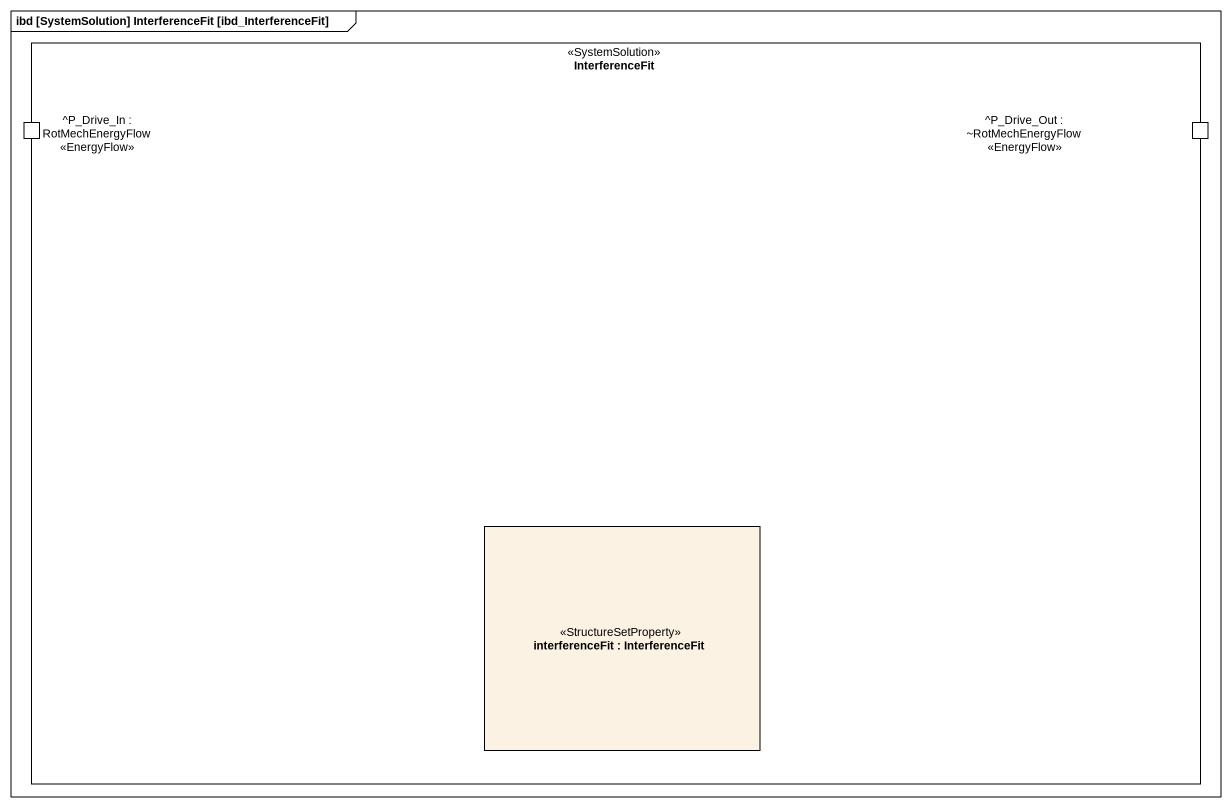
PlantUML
@startuml
mainframe ibd [SystemSolution] InterferenceFit [ibd_InterferenceFit]
rectangle InterferenceFit <<SystemSolution>> {
  port "^P_Drive_In : RotMechEnergyFlow <<EnergyFlow>>" as P_Drive_In
  port "^P_Drive_Out : ~RotMechEnergyFlow <<EnergyFlow>>" as P_Drive_Out
  rectangle "interferenceFit : InterferenceFit" as interferenceFit <<StructureSetProperty>>
}
@enduml
